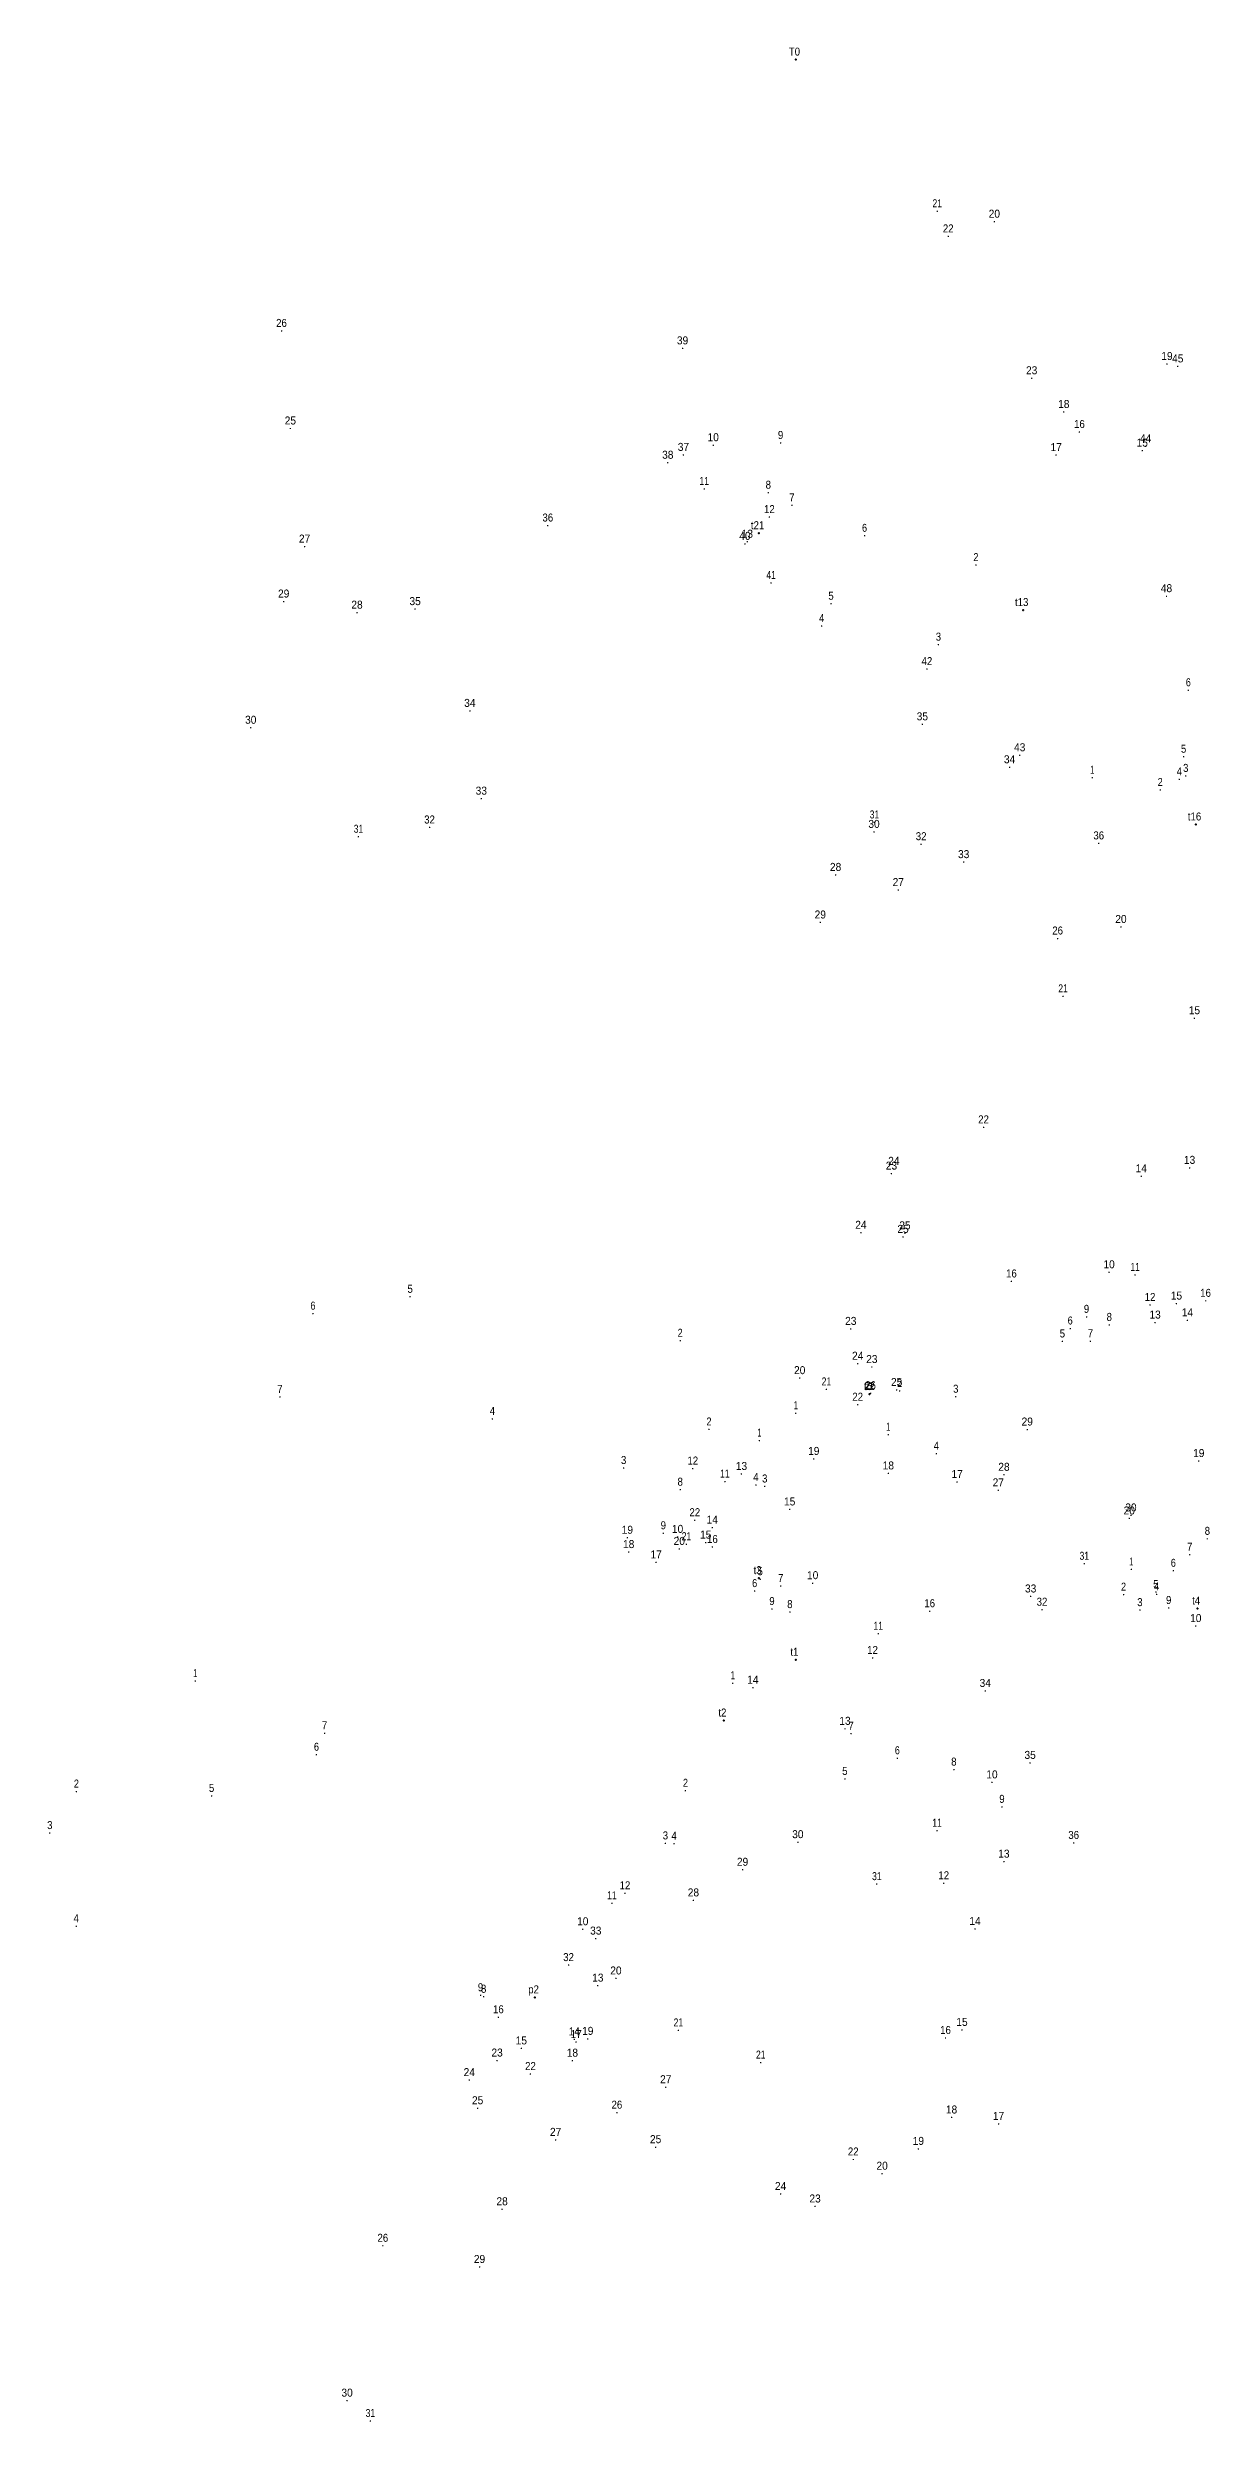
# Model space of a CAD drawing. Header units: metres. Extents: x 9371 to 11025, y 7846 to 11008.
# Drawn here: x 9532 to 10259, y 9524 to 11008 of the extents above; entities that cross this region are included whole.
import ezdxf
from ezdxf.enums import TextEntityAlignment as Align

# ---------------------------------------------------------------- set-up
doc = ezdxf.new("R2010")
doc.units = ezdxf.units.M
doc.header["$LTSCALE"] = 2
doc.layers.add('10', color=7, linetype='Continuous', lineweight=13)
doc.layers.add('11', color=7, linetype='Continuous', lineweight=13)
doc.layers.add('12', color=7, linetype='Continuous')

msp = doc.modelspace()

# ---------------------------------------------------------------- hatches: boundary and pattern name
at = {"layer": '10'}
for points in [[(10000.075, 11000, 1), (9999.925, 11000, 1)], [(9977.075, 10704, 1), (9976.925, 10704, 1)], [(10142.075, 10656, 1), (10141.925, 10656, 1)], [(10250.075, 10522, 1), (10249.925, 10522, 1)], [(10046.075, 10166, 1), (10045.925, 10166, 1)], [(9977.075, 10051, 1), (9976.925, 10051, 1)], [(10251.075, 10032, 1), (10250.925, 10032, 1)], [(10000.075, 10000, 1), (9999.925, 10000, 1)], [(9955.075, 9962, 1), (9954.925, 9962, 1)], [(9837.075, 9789, 1), (9836.925, 9789, 1)]]:
    msp.add_hatch(color=256, dxfattribs=at).paths.add_polyline_path(points)

# ---------------------------------------------------------------- linework, layer by layer
for p, q in [((9999.69, 11000), (9999.38, 11000)), ((10000, 11000.62), (10000, 11000.31)), ((10000, 10999.69), (10000, 10999.38)), ((10000.62, 11000), (10000.31, 11000)), ((9976.69, 10704), (9976.38, 10704)), ((9977, 10704.62), (9977, 10704.31)), ((9977, 10703.69), (9977, 10703.38)), ((9977.62, 10704), (9977.31, 10704)), ((10141.69, 10656), (10141.38, 10656)), ((10142, 10656.62), (10142, 10656.31)), ((10142, 10655.69), (10142, 10655.38)), ((10142.62, 10656), (10142.31, 10656)), ((10249.69, 10522), (10249.38, 10522)), ((10250, 10522.62), (10250, 10522.31)), ((10250, 10521.69), (10250, 10521.38)), ((10250.62, 10522), (10250.31, 10522)), ((10045.69, 10166), (10045.38, 10166)), ((10046, 10166.62), (10046, 10166.31)), ((10046, 10165.69), (10046, 10165.38)), ((10046.62, 10166), (10046.31, 10166)), ((9976.69, 10051), (9976.38, 10051)), ((9977, 10051.62), (9977, 10051.31)), ((9977, 10050.69), (9977, 10050.38)), ((9977.62, 10051), (9977.31, 10051)), ((10250.69, 10032), (10250.38, 10032)), ((10251, 10032.62), (10251, 10032.31)), ((10251, 10031.69), (10251, 10031.38)), ((10251.62, 10032), (10251.31, 10032)), ((9999.69, 10000), (9999.38, 10000)), ((10000, 10000.62), (10000, 10000.31)), ((10000.62, 10000), (10000.31, 10000)), ((10000, 9999.69), (10000, 9999.38)), ((9954.69, 9962), (9954.38, 9962)), ((9955, 9962.62), (9955, 9962.31)), ((9955, 9961.69), (9955, 9961.38)), ((9955.62, 9962), (9955.31, 9962)), ((9836.69, 9789), (9836.38, 9789)), ((9837, 9789.62), (9837, 9789.31)), ((9837, 9788.69), (9837, 9788.38)), ((9837.62, 9789), (9837.31, 9789))]:
    msp.add_line(p, q, dxfattribs=at)
for centre, radius in [((10000, 11000), 0.312), ((10000, 11000), 0.075), ((9977, 10704), 0.312), ((9977, 10704), 0.075), ((10142, 10656), 0.312), ((10142, 10656), 0.075), ((10250, 10522), 0.312), ((10250, 10522), 0.075), ((10046, 10166), 0.312), ((10046, 10166), 0.075), ((9977, 10051), 0.312), ((9977, 10051), 0.075), ((10251, 10032), 0.312), ((10251, 10032), 0.075), ((10000, 10000), 0.312), ((10000, 10000), 0.075), ((9955, 9962), 0.312), ((9955, 9962), 0.075), ((9837, 9789), 0.312), ((9837, 9789), 0.075)]:
    msp.add_circle(centre, radius, dxfattribs=at)
at = {"layer": '11'}
for p, q in [((10088.71, 10905.22), (10088.09, 10905.22)), ((10088.4, 10905.53), (10088.4, 10904.91)), ((10124.39, 10898.69), (10123.77, 10898.69)), ((10124.08, 10899), (10124.08, 10898.38)), ((10095.58, 10889.5), (10094.96, 10889.5)), ((10095.27, 10889.81), (10095.27, 10889.19)), ((9678.69, 10830.75), (9678.69, 10830.13)), ((9679, 10830.44), (9678.38, 10830.44)), ((9929.58, 10819.53), (9928.96, 10819.53)), ((9929.27, 10819.84), (9929.27, 10819.22)), ((10147.4, 10801.16), (10147.4, 10800.54)), ((10232.25, 10809.75), (10231.63, 10809.75)), ((10231.94, 10810.06), (10231.94, 10809.44)), ((10238.98, 10808.25), (10238.36, 10808.25)), ((10238.67, 10808.56), (10238.67, 10807.94)), ((10147.71, 10800.85), (10147.09, 10800.85)), ((10167.79, 10779.79), (10167.17, 10779.79)), ((10167.48, 10780.1), (10167.48, 10779.48)), ((9684.54, 10769.46), (9683.92, 10769.46)), ((9684.23, 10769.77), (9684.23, 10769.15)), ((9948.73, 10759.02), (9948.11, 10759.02)), ((9948.42, 10759.33), (9948.42, 10758.71)), ((9990.82, 10760.4), (9990.2, 10760.4)), ((9990.51, 10760.71), (9990.51, 10760.09)), ((10177.56, 10767.25), (10176.94, 10767.25)), ((10177.25, 10767.56), (10177.25, 10766.94)), ((10218.91, 10758.27), (10218.29, 10758.27)), ((10218.6, 10758.58), (10218.6, 10757.96)), ((9920.36, 10748.05), (9919.74, 10748.05)), ((9920.05, 10748.36), (9920.05, 10747.74)), ((9930.12, 10752.96), (9929.5, 10752.96)), ((9929.81, 10753.27), (9929.81, 10752.65)), ((10163, 10752.82), (10162.38, 10752.82)), ((10162.69, 10753.13), (10162.69, 10752.51)), ((10216.81, 10755.62), (10216.19, 10755.62)), ((10216.5, 10755.93), (10216.5, 10755.31)), ((9943.1, 10731.67), (9942.48, 10731.67)), ((9942.79, 10731.98), (9942.79, 10731.36)), ((9983.16, 10729.33), (9982.54, 10729.33)), ((9982.85, 10729.64), (9982.85, 10729.02)), ((9983.84, 10714.07), (9983.22, 10714.07)), ((9983.53, 10714.38), (9983.53, 10713.76)), ((9997.91, 10721.46), (9997.29, 10721.46)), ((9997.6, 10721.77), (9997.6, 10721.15)), ((9845.4, 10708.81), (9844.78, 10708.81)), ((9845.09, 10709.12), (9845.09, 10708.5)), ((9968.53, 10697.37), (9967.91, 10697.37)), ((9968.22, 10697.68), (9968.22, 10697.06)), ((9970.05, 10698.69), (9969.43, 10698.69)), ((9969.74, 10699), (9969.74, 10698.38)), ((10043.29, 10702.4), (10042.67, 10702.4)), ((10042.98, 10702.71), (10042.98, 10702.09)), ((9693.43, 10695.67), (9692.81, 10695.67)), ((9693.12, 10695.98), (9693.12, 10695.36)), ((10112.86, 10684.1), (10112.24, 10684.1)), ((10112.55, 10684.41), (10112.55, 10683.79)), ((9984.89, 10672.91), (9984.27, 10672.91)), ((9984.58, 10673.22), (9984.58, 10672.6)), ((9680.36, 10661.32), (9679.74, 10661.32)), ((9680.05, 10661.63), (9680.05, 10661.01)), ((9726.17, 10654.36), (9725.55, 10654.36)), ((9725.86, 10654.67), (9725.86, 10654.05)), ((9762.48, 10656.58), (9761.86, 10656.58)), ((9762.17, 10656.89), (9762.17, 10656.27)), ((10022.33, 10659.93), (10021.71, 10659.93)), ((10022.02, 10660.24), (10022.02, 10659.62)), ((10231.95, 10664.67), (10231.33, 10664.67)), ((10231.64, 10664.98), (10231.64, 10664.36)), ((10016.48, 10645.99), (10015.86, 10645.99)), ((10016.17, 10646.3), (10016.17, 10645.68)), ((10089.45, 10634.37), (10088.83, 10634.37)), ((10089.14, 10634.68), (10089.14, 10634.06)), ((10082.27, 10619.1), (10081.65, 10619.1)), ((10081.96, 10619.41), (10081.96, 10618.79)), ((9796.39, 10593.29), (9796.39, 10592.67)), ((10245.59, 10605.87), (10244.97, 10605.87)), ((10245.28, 10606.18), (10245.28, 10605.56)), ((9659.78, 10582.45), (9659.16, 10582.45)), ((9659.47, 10582.76), (9659.47, 10582.14)), ((9796.7, 10592.98), (9796.08, 10592.98)), ((10079.4, 10584.58), (10078.78, 10584.58)), ((10079.09, 10584.89), (10079.09, 10584.27)), ((10140.23, 10565.24), (10139.61, 10565.24)), ((10139.92, 10565.55), (10139.92, 10564.93)), ((10242.63, 10564.31), (10242.01, 10564.31)), ((10242.32, 10564.62), (10242.32, 10564)), ((10133.89, 10557.74), (10133.27, 10557.74)), ((10133.58, 10558.05), (10133.58, 10557.43)), ((10185.58, 10551.18), (10184.96, 10551.18)), ((10185.27, 10551.49), (10185.27, 10550.87)), ((10239.95, 10550.15), (10239.33, 10550.15)), ((10239.64, 10550.46), (10239.64, 10549.84)), ((10243.98, 10552.35), (10243.36, 10552.35)), ((10243.67, 10552.66), (10243.67, 10552.04)), ((9803.84, 10538.15), (9803.22, 10538.15)), ((9803.53, 10538.46), (9803.53, 10537.84)), ((10228.02, 10543.55), (10227.4, 10543.55)), ((10227.71, 10543.86), (10227.71, 10543.24)), ((9771.49, 10520.11), (9770.87, 10520.11)), ((9771.18, 10520.42), (9771.18, 10519.8)), ((10049.47, 10523.26), (10048.85, 10523.26)), ((10049.16, 10523.57), (10049.16, 10522.95)), ((9727.08, 10514.32), (9726.46, 10514.32)), ((9726.77, 10514.63), (9726.77, 10514.01)), ((10049.2, 10517.34), (10048.58, 10517.34)), ((10048.89, 10517.65), (10048.89, 10517.03)), ((10078.66, 10509.66), (10078.04, 10509.66)), ((10078.35, 10509.97), (10078.35, 10509.35)), ((10189.62, 10510.16), (10189, 10510.16)), ((10189.31, 10510.47), (10189.31, 10509.85)), ((10025.2, 10490.48), (10024.58, 10490.48)), ((10024.89, 10490.79), (10024.89, 10490.17)), ((10105.22, 10498.46), (10104.6, 10498.46)), ((10104.91, 10498.77), (10104.91, 10498.15)), ((10064.38, 10480.99), (10063.76, 10480.99)), ((10064.07, 10481.3), (10064.07, 10480.68)), ((10015.64, 10460.74), (10015.02, 10460.74)), ((10015.33, 10461.05), (10015.33, 10460.43)), ((10163.95, 10450.73), (10163.33, 10450.73)), ((10163.64, 10451.04), (10163.64, 10450.42)), ((10203.48, 10457.94), (10202.86, 10457.94)), ((10203.17, 10458.25), (10203.17, 10457.63)), ((10167.32, 10414.58), (10166.7, 10414.58)), ((10167.01, 10414.89), (10167.01, 10414.27)), ((10249.38, 10400.92), (10248.76, 10400.92)), ((10249.07, 10401.23), (10249.07, 10400.61)), ((10117.65, 10332.7), (10117.03, 10332.7)), ((10117.34, 10333.01), (10117.34, 10332.39)), ((10060.09, 10303.78), (10059.47, 10303.78)), ((10059.78, 10304.09), (10059.78, 10303.47)), ((10061.58, 10306.79), (10060.96, 10306.79)), ((10061.27, 10307.1), (10061.27, 10306.48)), ((10216.19, 10302.12), (10215.57, 10302.12)), ((10215.88, 10302.43), (10215.88, 10301.81)), ((10246.37, 10307.4), (10245.75, 10307.4)), ((10246.06, 10307.71), (10246.06, 10307.09)), ((10040.69, 10267.11), (10040.69, 10266.49)), ((10041, 10266.8), (10040.38, 10266.8)), ((10067.33, 10264.27), (10066.71, 10264.27)), ((10067.02, 10264.58), (10067.02, 10263.96)), ((10068.52, 10266.49), (10067.9, 10266.49)), ((10068.21, 10266.8), (10068.21, 10266.18)), ((10196.07, 10242.13), (10195.45, 10242.13)), ((10195.76, 10242.44), (10195.76, 10241.82)), ((10212.34, 10240.54), (10211.72, 10240.54)), ((10212.03, 10240.85), (10212.03, 10240.23)), ((9759.38, 10226.8), (9758.76, 10226.8)), ((9759.07, 10227.11), (9759.07, 10226.49)), ((10135.08, 10236.41), (10134.46, 10236.41)), ((10134.77, 10236.72), (10134.77, 10236.1)), ((10238.15, 10222.56), (10237.53, 10222.56)), ((10237.84, 10222.87), (10237.84, 10222.25)), ((10256.37, 10224.3), (10255.75, 10224.3)), ((10256.06, 10224.61), (10256.06, 10223.99)), ((9698.65, 10216.3), (9698.03, 10216.3)), ((9698.34, 10216.61), (9698.34, 10215.99)), ((10181.97, 10214.29), (10181.35, 10214.29)), ((10181.66, 10214.6), (10181.66, 10213.98)), ((10196.2, 10209.25), (10195.58, 10209.25)), ((10195.89, 10209.56), (10195.89, 10208.94)), ((10221.67, 10221.72), (10221.05, 10221.72)), ((10221.36, 10222.03), (10221.36, 10221.41)), ((10224.8, 10210.71), (10224.18, 10210.71)), ((10224.49, 10211.02), (10224.49, 10210.4)), ((10245.03, 10212.1), (10244.41, 10212.1)), ((10244.72, 10212.41), (10244.72, 10211.79)), ((9928.09, 10199.32), (9927.47, 10199.32)), ((9927.78, 10199.63), (9927.78, 10199.01)), ((10034.7, 10206.76), (10034.08, 10206.76)), ((10034.39, 10207.07), (10034.39, 10206.45)), ((10166.9, 10198.9), (10166.28, 10198.9)), ((10166.59, 10199.21), (10166.59, 10198.59)), ((10171.78, 10207), (10171.16, 10207)), ((10171.47, 10207.31), (10171.47, 10206.69)), ((10184.41, 10199.06), (10183.79, 10199.06)), ((10184.1, 10199.37), (10184.1, 10198.75)), ((10039.01, 10184.99), (10038.39, 10184.99)), ((10038.7, 10185.3), (10038.7, 10184.68)), ((10047.84, 10182.92), (10047.22, 10182.92)), ((10047.53, 10183.23), (10047.53, 10182.61)), ((9678.02, 10164.25), (9677.4, 10164.25)), ((9677.71, 10164.56), (9677.71, 10163.94)), ((10002.77, 10175.98), (10002.15, 10175.98)), ((10002.46, 10176.29), (10002.46, 10175.67)), ((10019.46, 10168.92), (10018.84, 10168.92)), ((10019.15, 10169.23), (10019.15, 10168.61)), ((10046.31, 10166), (10045.69, 10166)), ((10046.31, 10166), (10045.69, 10166)), ((10046, 10166.31), (10046, 10165.69)), ((10046, 10166.31), (10046, 10165.69)), ((10047.03, 10166.57), (10046.41, 10166.57)), ((10046.72, 10166.88), (10046.72, 10166.26)), ((10063.35, 10168.6), (10062.73, 10168.6)), ((10063.04, 10168.91), (10063.04, 10168.29)), ((10065.2, 10168), (10064.58, 10168)), ((10064.89, 10168.31), (10064.89, 10167.69)), ((10100.29, 10164.36), (10099.67, 10164.36)), ((10099.98, 10164.67), (10099.98, 10164.05)), ((9810.77, 10150.51), (9810.15, 10150.51)), ((9810.46, 10150.82), (9810.46, 10150.2)), ((10000.31, 10154), (9999.69, 10154)), ((10000, 10154.31), (10000, 10153.69)), ((10039.01, 10159.37), (10038.39, 10159.37)), ((10038.7, 10159.68), (10038.7, 10159.06)), ((9946.09, 10143.9), (9945.47, 10143.9)), ((9945.78, 10144.21), (9945.78, 10143.59)), ((9977.6, 10137), (9976.98, 10137)), ((9977.29, 10137.31), (9977.29, 10136.69)), ((10058.11, 10140.61), (10057.49, 10140.61)), ((10057.8, 10140.92), (10057.8, 10140.3)), ((10144.94, 10143.87), (10144.32, 10143.87)), ((10144.63, 10144.18), (10144.63, 10143.56)), ((9892.77, 10119.81), (9892.15, 10119.81)), ((9892.46, 10120.12), (9892.46, 10119.5)), ((9935.98, 10119.5), (9935.36, 10119.5)), ((9935.67, 10119.81), (9935.67, 10119.19)), ((10011.55, 10125.5), (10010.93, 10125.5)), ((10011.24, 10125.81), (10011.24, 10125.19)), ((10088.15, 10128.78), (10087.53, 10128.78)), ((10087.84, 10129.09), (10087.84, 10128.47)), ((10252.1, 10124.17), (10251.48, 10124.17)), ((10251.79, 10124.48), (10251.79, 10123.86)), ((9928.12, 10106.29), (9927.5, 10106.29)), ((9927.81, 10106.6), (9927.81, 10105.98)), ((9956.01, 10111.35), (9955.39, 10111.35)), ((9955.7, 10111.66), (9955.7, 10111.04)), ((9966.39, 10116.09), (9965.77, 10116.09)), ((9966.08, 10116.4), (9966.08, 10115.78)), ((9975.43, 10109.2), (9974.81, 10109.2)), ((9975.12, 10109.51), (9975.12, 10108.89)), ((9980.93, 10108.28), (9980.31, 10108.28)), ((9980.62, 10108.59), (9980.62, 10107.97)), ((10058.15, 10116.43), (10057.53, 10116.43)), ((10057.84, 10116.74), (10057.84, 10116.12)), ((10101.13, 10111.06), (10100.51, 10111.06)), ((10100.82, 10111.37), (10100.82, 10110.75)), ((10126.86, 10105.88), (10126.24, 10105.88)), ((10126.55, 10106.19), (10126.55, 10105.57)), ((10130.39, 10115.56), (10129.77, 10115.56)), ((10130.08, 10115.87), (10130.08, 10115.25)), ((9996.51, 10093.92), (9995.89, 10093.92)), ((9996.2, 10094.23), (9996.2, 10093.61)), ((10209.72, 10090.18), (10209.1, 10090.18)), ((10209.41, 10090.49), (10209.41, 10089.87)), ((9895.09, 10076.23), (9894.47, 10076.23)), ((9894.78, 10076.54), (9894.78, 10075.92)), ((9917.56, 10079.04), (9916.94, 10079.04)), ((9917.25, 10079.35), (9917.25, 10078.73)), ((9926.47, 10076.78), (9925.85, 10076.78)), ((9926.16, 10077.09), (9926.16, 10076.47)), ((9937.24, 10087.2), (9936.62, 10087.2)), ((9936.93, 10087.51), (9936.93, 10086.89)), ((9948.15, 10082.61), (9947.53, 10082.61)), ((9947.84, 10082.92), (9947.84, 10082.3)), ((10208.68, 10088.3), (10208.06, 10088.3)), ((10208.37, 10088.61), (10208.37, 10087.99)), ((10257.49, 10075.56), (10256.87, 10075.56)), ((10257.18, 10075.87), (10257.18, 10075.25)), ((9895.92, 10067.28), (9895.3, 10067.28)), ((9895.61, 10067.59), (9895.61, 10066.97)), ((9913.05, 10060.8), (9912.43, 10060.8)), ((9912.74, 10061.11), (9912.74, 10060.49)), ((9927.55, 10069.25), (9926.93, 10069.25)), ((9927.24, 10069.56), (9927.24, 10068.94)), ((9932.03, 10072.2), (9931.41, 10072.2)), ((9931.72, 10072.51), (9931.72, 10071.89)), ((9944.04, 10073.21), (9943.42, 10073.21)), ((9943.73, 10073.52), (9943.73, 10072.9)), ((9948.23, 10070.47), (9947.61, 10070.47)), ((9947.92, 10070.78), (9947.92, 10070.16)), ((10180.6, 10059.97), (10179.98, 10059.97)), ((10180.29, 10060.28), (10180.29, 10059.66)), ((10246.44, 10065.65), (10245.82, 10065.65)), ((10246.13, 10065.96), (10246.13, 10065.34)), ((9978.1, 10050.32), (9977.48, 10050.32)), ((9977.79, 10050.63), (9977.79, 10050.01)), ((9990.9, 10046.05), (9990.28, 10046.05)), ((9990.59, 10046.36), (9990.59, 10045.74)), ((10010.87, 10047.85), (10010.25, 10047.85)), ((10010.56, 10048.16), (10010.56, 10047.54)), ((10209.98, 10056.41), (10209.36, 10056.41)), ((10209.67, 10056.72), (10209.67, 10056.1)), ((10236.22, 10055.59), (10235.6, 10055.59)), ((10235.91, 10055.9), (10235.91, 10055.28)), ((9974.63, 10042.9), (9974.01, 10042.9)), ((9974.32, 10043.21), (9974.32, 10042.59)), ((9985.44, 10031.68), (9984.82, 10031.68)), ((9985.13, 10031.99), (9985.13, 10031.37)), ((9996.63, 10029.77), (9996.01, 10029.77)), ((9996.32, 10030.08), (9996.32, 10029.46)), ((10083.99, 10030.32), (10083.37, 10030.32)), ((10083.68, 10030.63), (10083.68, 10030.01)), ((10147.07, 10039.55), (10146.45, 10039.55)), ((10146.76, 10039.86), (10146.76, 10039.24)), ((10154.17, 10031.26), (10153.55, 10031.26)), ((10153.86, 10031.57), (10153.86, 10030.95)), ((10205.12, 10040.67), (10204.5, 10040.67)), ((10204.81, 10040.98), (10204.81, 10040.36)), ((10215.32, 10031), (10214.7, 10031)), ((10215.01, 10031.31), (10215.01, 10030.69)), ((10225.29, 10042.33), (10224.67, 10042.33)), ((10224.98, 10042.64), (10224.98, 10042.02)), ((10225.8, 10040.84), (10225.18, 10040.84)), ((10225.49, 10041.15), (10225.49, 10040.53)), ((10233.31, 10032.34), (10232.69, 10032.34)), ((10233, 10032.65), (10233, 10032.03)), ((10051.82, 10016.22), (10051.2, 10016.22)), ((10051.51, 10016.53), (10051.51, 10015.91)), ((10250.24, 10021.05), (10249.62, 10021.05)), ((10249.93, 10021.36), (10249.93, 10020.74)), ((10048.3, 10001.09), (10047.68, 10001.09)), ((10047.99, 10001.4), (10047.99, 10000.78)), ((9625.09, 9986.65), (9624.47, 9986.65)), ((9624.78, 9986.96), (9624.78, 9986.34)), ((9960.98, 9985.32), (9960.36, 9985.32)), ((9960.67, 9985.63), (9960.67, 9985.01)), ((9973.5, 9982.52), (9972.88, 9982.52)), ((9973.19, 9982.83), (9973.19, 9982.21)), ((10118.72, 9980.5), (10118.1, 9980.5)), ((10118.41, 9980.81), (10118.41, 9980.19)), ((10031.04, 9956.82), (10030.42, 9956.82)), ((10030.73, 9957.13), (10030.73, 9956.51)), ((9700.84, 9940.63), (9700.22, 9940.63)), ((9700.53, 9940.94), (9700.53, 9940.32)), ((9705.9, 9954.09), (9705.28, 9954.09)), ((9705.59, 9954.4), (9705.59, 9953.78)), ((10034.89, 9953.82), (10034.27, 9953.82)), ((10034.58, 9954.13), (10034.58, 9953.51)), ((10030.67, 9925.83), (10030.67, 9925.21)), ((10063.78, 9938.44), (10063.16, 9938.44)), ((10063.47, 9938.75), (10063.47, 9938.13)), ((10099.08, 9931.34), (10098.46, 9931.34)), ((10098.77, 9931.65), (10098.77, 9931.03)), ((10146.74, 9935.52), (10146.12, 9935.52)), ((10146.43, 9935.83), (10146.43, 9935.21)), ((9550.86, 9917.62), (9550.24, 9917.62)), ((9550.55, 9917.93), (9550.55, 9917.31)), ((9635.32, 9914.88), (9634.7, 9914.88)), ((9635.01, 9915.19), (9635.01, 9914.57)), ((9931.4, 9918.09), (9930.78, 9918.09)), ((9931.09, 9918.4), (9931.09, 9917.78)), ((10030.98, 9925.52), (10030.36, 9925.52)), ((10122.91, 9923.35), (10122.29, 9923.35)), ((10122.6, 9923.66), (10122.6, 9923.04)), ((10129.14, 9908.07), (10128.52, 9908.07)), ((10128.83, 9908.38), (10128.83, 9907.76)), ((9534.23, 9891.67), (9533.61, 9891.67)), ((9533.92, 9891.98), (9533.92, 9891.36)), ((9918.87, 9885.21), (9918.25, 9885.21)), ((9918.56, 9885.52), (9918.56, 9884.9)), ((9924.28, 9885.02), (9923.66, 9885.02)), ((9923.97, 9885.33), (9923.97, 9884.71)), ((10001.61, 9885.99), (10000.99, 9885.99)), ((10001.3, 9886.3), (10001.3, 9885.68)), ((10088.58, 9893.15), (10087.96, 9893.15)), ((10088.27, 9893.46), (10088.27, 9892.84)), ((10173.96, 9885.5), (10173.34, 9885.5)), ((10173.65, 9885.81), (10173.65, 9885.19)), ((9967.06, 9868.74), (9966.44, 9868.74)), ((9966.75, 9869.05), (9966.75, 9868.43)), ((10130.35, 9873.82), (10129.73, 9873.82)), ((10130.04, 9874.13), (10130.04, 9873.51)), ((9893.6, 9854.02), (9892.98, 9854.02)), ((9893.29, 9854.33), (9893.29, 9853.71)), ((10050.96, 9859.77), (10050.34, 9859.77)), ((10050.65, 9860.08), (10050.65, 9859.46)), ((10092.79, 9860.32), (10092.17, 9860.32)), ((10092.48, 9860.63), (10092.48, 9860.01)), ((9885.44, 9847.81), (9884.82, 9847.81)), ((9885.13, 9848.12), (9885.13, 9847.5)), ((9936.36, 9849.59), (9935.74, 9849.59)), ((9936.05, 9849.9), (9936.05, 9849.28)), ((9550.73, 9833.44), (9550.11, 9833.44)), ((9550.42, 9833.75), (9550.42, 9833.13)), ((9867.21, 9831.55), (9866.59, 9831.55)), ((9866.9, 9831.86), (9866.9, 9831.24)), ((9875.35, 9825.73), (9874.73, 9825.73)), ((9875.04, 9826.04), (9875.04, 9825.42)), ((10112.3, 9831.73), (10111.68, 9831.73)), ((10111.99, 9832.04), (10111.99, 9831.42)), ((9858.36, 9809.16), (9857.74, 9809.16)), ((9858.05, 9809.47), (9858.05, 9808.85)), ((9876.63, 9796.34), (9876.01, 9796.34)), ((9876.32, 9796.65), (9876.32, 9796.03)), ((9887.95, 9800.8), (9887.33, 9800.8)), ((9887.64, 9801.11), (9887.64, 9800.49)), ((9803.34, 9790.33), (9802.72, 9790.33)), ((9803.03, 9790.64), (9803.03, 9790.02)), ((9805.31, 9789.37), (9804.69, 9789.37)), ((9805, 9789.68), (9805, 9789.06)), ((9814.49, 9776.55), (9813.87, 9776.55)), ((9814.18, 9776.86), (9814.18, 9776.24)), ((9861.94, 9762.74), (9861.32, 9762.74)), ((9861.63, 9763.05), (9861.63, 9762.43)), ((9870.35, 9763.07), (9869.73, 9763.07)), ((9870.04, 9763.38), (9870.04, 9762.76)), ((9926.96, 9768.34), (9926.34, 9768.34)), ((9926.65, 9768.65), (9926.65, 9768.03)), ((10093.87, 9763.59), (10093.25, 9763.59)), ((10093.56, 9763.9), (10093.56, 9763.28)), ((10104.17, 9768.67), (10103.55, 9768.67)), ((10103.86, 9768.98), (10103.86, 9768.36)), ((9813.7, 9749.52), (9813.08, 9749.52)), ((9813.39, 9749.83), (9813.39, 9749.21)), ((9828.85, 9757.1), (9828.23, 9757.1)), ((9828.54, 9757.41), (9828.54, 9756.79)), ((9860.74, 9749.41), (9860.12, 9749.41)), ((9860.43, 9749.72), (9860.43, 9749.1)), ((9863.07, 9761.06), (9862.45, 9761.06)), ((9862.76, 9761.37), (9862.76, 9760.75)), ((9978.45, 9748.25), (9977.83, 9748.25)), ((9978.14, 9748.56), (9978.14, 9747.94)), ((9796.33, 9737.26), (9795.71, 9737.26)), ((9796.02, 9737.57), (9796.02, 9736.95)), ((9834.55, 9741.08), (9833.93, 9741.08)), ((9834.24, 9741.39), (9834.24, 9740.77)), ((9919.07, 9732.85), (9918.45, 9732.85)), ((9918.76, 9733.16), (9918.76, 9732.54)), ((9801.54, 9719.69), (9800.92, 9719.69)), ((9801.23, 9720), (9801.23, 9719.38)), ((9888.55, 9716.93), (9887.93, 9716.93)), ((9888.24, 9717.24), (9888.24, 9716.62)), ((10097.64, 9713.93), (10097.02, 9713.93)), ((10097.33, 9714.24), (10097.33, 9713.62)), ((10127.02, 9709.93), (10126.4, 9709.93)), ((10126.71, 9710.24), (10126.71, 9709.62)), ((9850.28, 9699.94), (9849.66, 9699.94)), ((9849.97, 9700.25), (9849.97, 9699.63)), ((9912.74, 9695.38), (9912.12, 9695.38)), ((9912.43, 9695.69), (9912.43, 9695.07)), ((10076.9, 9694.32), (10076.28, 9694.32)), ((10076.59, 9694.63), (10076.59, 9694.01)), ((10036.2, 9687.68), (10035.58, 9687.68)), ((10035.89, 9687.99), (10035.89, 9687.37)), ((10054.28, 9678.79), (10053.66, 9678.79)), ((10053.97, 9679.1), (10053.97, 9678.48)), ((9990.83, 9666.12), (9990.21, 9666.12)), ((9990.52, 9666.43), (9990.52, 9665.81)), ((10012.08, 9658.63), (10012.08, 9658.01)), ((9816.82, 9656.58), (9816.2, 9656.58)), ((9816.51, 9656.89), (9816.51, 9656.27)), ((10012.39, 9658.32), (10011.77, 9658.32)), ((9742.31, 9633.76), (9741.69, 9633.76)), ((9742, 9634.07), (9742, 9633.45)), ((9802.73, 9620.51), (9802.11, 9620.51)), ((9802.42, 9620.82), (9802.42, 9620.2)), ((9719.98, 9536.97), (9719.36, 9536.97)), ((9719.67, 9537.28), (9719.67, 9536.66)), ((9734.54, 9524.24), (9733.92, 9524.24)), ((9734.23, 9524.55), (9734.23, 9523.93))]:
    msp.add_line(p, q, dxfattribs=at)

# ---------------------------------------------------------------- texts
at = {"layer": '12'}
for s, width, p in [('T0 ', 0.9, (10000.005, 11002.5)), ('21', 0.8, (10088.405, 10907.72)), ('20', 0.95, (10124.08, 10901.19)), ('22', 0.9, (10095.265, 10892)), ('26', 0.9, (9678.685, 10832.94)), ('39', 0.95, (9929.27, 10822.03)), ('19', 0.95, (10231.94, 10812.25)), ('23', 0.95, (10147.4, 10803.35)), ('45', 0.95, (10238.67, 10810.75)), ('18', 0.95, (10167.48, 10782.29)), ('25', 0.95, (9684.23, 10771.96)), ('16', 0.9, (10177.245, 10769.75)), ('37', 0.95, (9929.81, 10755.46)), ('10', 0.95, (9948.42, 10761.52)), ('9', 0.9, (9990.51, 10762.9)), ('17', 0.95, (10162.69, 10755.32)), ('15', 0.95, (10216.5, 10758.12)), ('44', 0.95, (10218.6, 10760.77)), ('38', 0.95, (9920.05, 10750.55)), ('11', 0.8, (9942.795, 10734.17)), ('8', 0.9, (9982.85, 10731.83)), ('7', 0.9, (9997.6, 10723.96)), ('36', 0.9, (9845.085, 10711.31)), ('12', 0.9, (9983.525, 10716.57)), ('27', 0.95, (9693.12, 10698.17)), ('40', 0.95, (9968.22, 10699.87)), ('13', 0.95, (9969.74, 10701.19)), ('t21 ', 0.9, (9976.995, 10706.5)), ('6', 0.85, (10042.975, 10704.9)), ('2', 0.85, (10112.545, 10686.6)), ('29', 0.95, (9680.05, 10663.82)), ('41', 0.8, (9984.585, 10675.41)), ('5', 0.9, (10022.02, 10662.43)), ('48', 0.95, (10231.64, 10667.17)), ('28', 0.95, (9725.86, 10656.86)), ('35', 0.95, (9762.17, 10659.08)), ('4', 0.9, (10016.17, 10648.49)), ('t13 ', 0.9, (10141.995, 10658.5)), ('3', 0.9, (10089.14, 10636.87)), ('42', 0.9, (10081.955, 10621.6)), ('6', 0.85, (10245.275, 10608.37)), ('34', 0.95, (9796.39, 10595.48)), ('30', 0.95, (9659.47, 10584.95)), ('35', 0.95, (10079.09, 10587.08)), ('34', 0.95, (10133.58, 10560.24)), ('43', 0.95, (10139.92, 10567.74)), ('5', 0.9, (10242.32, 10566.81)), ('1', 0.65, (10185.275, 10553.68)), ('2', 0.85, (10227.705, 10546.05)), ('4', 0.9, (10239.64, 10552.65)), ('3', 0.9, (10243.67, 10554.85)), ('33', 0.95, (9803.53, 10540.65)), ('31', 0.8, (9726.775, 10516.82)), ('32', 0.9, (9771.175, 10522.61)), ('30', 0.95, (10048.89, 10519.84)), ('31', 0.8, (10049.165, 10525.76)), ('t16 ', 0.9, (10249.995, 10524.5)), ('32', 0.9, (10078.345, 10512.16)), ('33', 0.95, (10104.91, 10500.96)), ('36', 0.9, (10189.305, 10512.66)), ('28', 0.95, (10024.89, 10492.98)), ('27', 0.95, (10064.07, 10483.49)), ('29', 0.95, (10015.33, 10463.24)), ('20', 0.95, (10203.17, 10460.44)), ('26', 0.9, (10163.635, 10453.23)), ('21', 0.8, (10167.015, 10417.08)), ('15', 0.95, (10249.07, 10403.42)), ('22', 0.9, (10117.335, 10335.2)), ('23', 0.95, (10059.78, 10306.28)), ('24', 0.95, (10061.27, 10309.29)), ('13', 0.95, (10246.06, 10309.9)), ('14', 0.95, (10215.88, 10304.62)), ('24', 0.95, (10040.69, 10269.3)), ('25', 0.95, (10067.02, 10266.77)), ('25', 0.95, (10068.21, 10268.99)), ('16', 0.9, (10134.765, 10238.91)), ('10', 0.95, (10195.76, 10244.63)), ('11', 0.8, (10212.035, 10243.04)), ('6', 0.85, (9698.335, 10218.8)), ('5', 0.9, (9759.07, 10229.3)), ('12', 0.9, (10221.355, 10224.22)), ('15', 0.95, (10237.84, 10225.06)), ('16', 0.9, (10256.055, 10226.8)), ('23', 0.95, (10034.39, 10209.26)), ('6', 0.85, (10171.465, 10209.5)), ('9', 0.9, (10181.66, 10216.79)), ('8', 0.9, (10195.89, 10211.75)), ('13', 0.95, (10224.49, 10213.21)), ('14', 0.95, (10244.72, 10214.6)), ('2', 0.85, (9927.775, 10201.82)), ('5', 0.9, (10166.59, 10201.4)), ('7', 0.9, (10184.1, 10201.56)), ('20', 0.95, (10002.46, 10178.48)), ('24', 0.95, (10038.7, 10187.49)), ('23', 0.95, (10047.53, 10185.42)), ('7', 0.9, (9677.71, 10166.75)), ('21', 0.8, (10019.155, 10171.42)), ('22', 0.9, (10038.695, 10161.87)), ('t6 ', 0.9, (10045.995, 10168.5)), ('22', 0.9, (10045.995, 10168.5)), ('21', 0.8, (10046.005, 10168.5)), ('26', 0.9, (10046.715, 10169.07)), ('25', 0.95, (10063.04, 10171.1)), ('2', 0.85, (10064.885, 10170.5)), ('3', 0.9, (10099.98, 10166.86)), ('4', 0.9, (9810.46, 10153.01)), ('2', 0.85, (9945.775, 10146.4)), ('1', 0.65, (10000.005, 10156.5)), ('29', 0.95, (10144.63, 10146.37)), ('1', 0.65, (9977.295, 10139.5)), ('1', 0.65, (10057.805, 10143.11)), ('4', 0.9, (10087.84, 10131.28)), ('3', 0.9, (9892.46, 10122.31)), ('12', 0.9, (9935.665, 10122)), ('11', 0.8, (9955.705, 10113.85)), ('13', 0.95, (9966.08, 10118.59)), ('19', 0.95, (10011.24, 10128)), ('18', 0.95, (10057.84, 10118.93)), ('17', 0.95, (10100.82, 10113.56)), ('28', 0.95, (10130.08, 10118.06)), ('19', 0.95, (10251.79, 10126.67)), ('8', 0.9, (9927.81, 10108.79)), ('4', 0.9, (9975.12, 10111.7)), ('3', 0.9, (9980.62, 10110.78)), ('27', 0.95, (10126.55, 10108.38)), ('22', 0.9, (9936.925, 10089.7)), ('14', 0.95, (9947.84, 10085.11)), ('15', 0.95, (9996.2, 10096.42)), ('20', 0.95, (10208.37, 10090.8)), ('30', 0.95, (10209.41, 10092.68)), ('19', 0.95, (9894.78, 10078.73)), ('18', 0.95, (9895.61, 10069.78)), ('9', 0.9, (9917.25, 10081.54)), ('10', 0.95, (9926.16, 10079.28)), ('20', 0.95, (9927.24, 10071.75)), ('21', 0.8, (9931.725, 10074.7)), ('15', 0.95, (9943.73, 10075.71)), ('16', 0.9, (9947.915, 10072.97)), ('8', 0.9, (10257.18, 10078.06)), ('17', 0.95, (9912.74, 10063.3)), ('31', 0.8, (10180.295, 10062.47)), ('1', 0.65, (10209.675, 10058.91)), ('6', 0.85, (10235.905, 10058.09)), ('7', 0.9, (10246.13, 10068.15)), ('6', 0.85, (9974.315, 10045.4)), ('t3 ', 0.9, (9976.995, 10053.5)), ('5', 0.9, (9977.79, 10052.82)), ('7', 0.9, (9990.59, 10048.55)), ('10', 0.95, (10010.56, 10050.35)), ('33', 0.95, (10146.76, 10042.05)), ('2', 0.85, (10204.805, 10043.17)), ('5', 0.9, (10224.98, 10044.83)), ('4', 0.9, (10225.49, 10043.34)), ('9', 0.9, (9985.13, 10034.18)), ('8', 0.9, (9996.32, 10032.27)), ('16', 0.9, (10083.675, 10032.82)), ('32', 0.9, (10153.855, 10033.76)), ('3', 0.9, (10215.01, 10033.5)), ('9', 0.9, (10233, 10034.84)), ('t4 ', 0.9, (10250.995, 10034.5)), ('11', 0.8, (10051.515, 10018.72)), ('10', 0.95, (10249.93, 10023.55)), ('t1 ', 0.9, (9999.995, 10002.5)), ('12', 0.9, (10047.985, 10003.59)), ('1', 0.65, (9624.785, 9989.15)), ('1', 0.65, (9960.675, 9987.82)), ('14', 0.95, (9973.19, 9985.02)), ('34', 0.95, (10118.41, 9983)), ('7', 0.9, (9705.59, 9956.59)), ('t2 ', 0.9, (9954.995, 9964.5)), ('13', 0.95, (10030.73, 9959.32)), ('7', 0.9, (10034.58, 9956.32)), ('6', 0.85, (9700.525, 9943.13)), ('6', 0.85, (10063.465, 9940.94)), ('35', 0.95, (10146.43, 9938.02)), ('2', 0.85, (9931.085, 9920.59)), ('5', 0.9, (10030.67, 9928.02)), ('8', 0.9, (10098.77, 9933.84)), ('10', 0.95, (10122.6, 9925.85)), ('2', 0.85, (9550.545, 9920.12)), ('5', 0.9, (9635.01, 9917.38)), ('9', 0.9, (10128.83, 9910.57)), ('3', 0.9, (9533.92, 9894.17)), ('11', 0.8, (10088.275, 9895.65)), ('3', 0.9, (9918.56, 9887.71)), ('4', 0.9, (9923.97, 9887.52)), ('30', 0.95, (10001.3, 9888.49)), ('13', 0.95, (10130.04, 9876.32)), ('36', 0.9, (10173.645, 9888)), ('29', 0.95, (9966.75, 9871.24)), ('31', 0.8, (10050.655, 9862.27)), ('12', 0.9, (10092.475, 9862.82)), ('11', 0.8, (9885.135, 9850.31)), ('12', 0.9, (9893.285, 9856.52)), ('28', 0.95, (9936.05, 9852.09)), ('4', 0.9, (9550.42, 9835.94)), ('10', 0.95, (9866.9, 9834.05)), ('14', 0.95, (10111.99, 9834.23)), ('33', 0.95, (9875.04, 9828.23)), ('32', 0.9, (9858.045, 9811.66)), ('20', 0.95, (9887.64, 9803.3)), ('9', 0.9, (9803.03, 9792.83)), ('8', 0.9, (9805, 9791.87)), ('p2 ', 0.9, (9837.005, 9791.5)), ('13', 0.95, (9876.32, 9798.84)), ('16', 0.9, (9814.175, 9779.05)), ('15', 0.95, (9828.54, 9759.6)), ('14', 0.95, (9861.63, 9765.24)), ('17', 0.95, (9862.76, 9763.56)), ('19', 0.95, (9870.04, 9765.57)), ('21', 0.8, (9926.655, 9770.84)), ('16', 0.9, (10093.555, 9766.09)), ('15', 0.95, (10103.86, 9771.17)), ('23', 0.95, (9813.39, 9752.02)), ('22', 0.9, (9834.235, 9743.58)), ('18', 0.95, (9860.43, 9751.91)), ('21', 0.8, (9978.145, 9750.75)), ('24', 0.95, (9796.02, 9739.76)), ('27', 0.95, (9918.76, 9735.35)), ('25', 0.95, (9801.23, 9722.19)), ('26', 0.9, (9888.235, 9719.43)), ('18', 0.95, (10097.33, 9716.43)), ('27', 0.95, (9849.97, 9702.44)), ('17', 0.95, (10126.71, 9712.43)), ('25', 0.95, (9912.43, 9697.88)), ('22', 0.9, (10035.885, 9690.18)), ('19', 0.95, (10076.59, 9696.82)), ('24', 0.95, (9990.52, 9668.62)), ('20', 0.95, (10053.97, 9681.29)), ('28', 0.95, (9816.51, 9659.08)), ('23', 0.95, (10012.08, 9660.82)), ('26', 0.9, (9741.995, 9636.26)), ('29', 0.95, (9802.42, 9623.01)), ('30', 0.95, (9719.67, 9539.47)), ('31', 0.8, (9734.235, 9526.74))]:
    msp.add_text(s, height=5, dxfattribs=dict(at, width=width)).set_placement(p, align=Align.CENTER)

doc.saveas('drawing.dxf')
